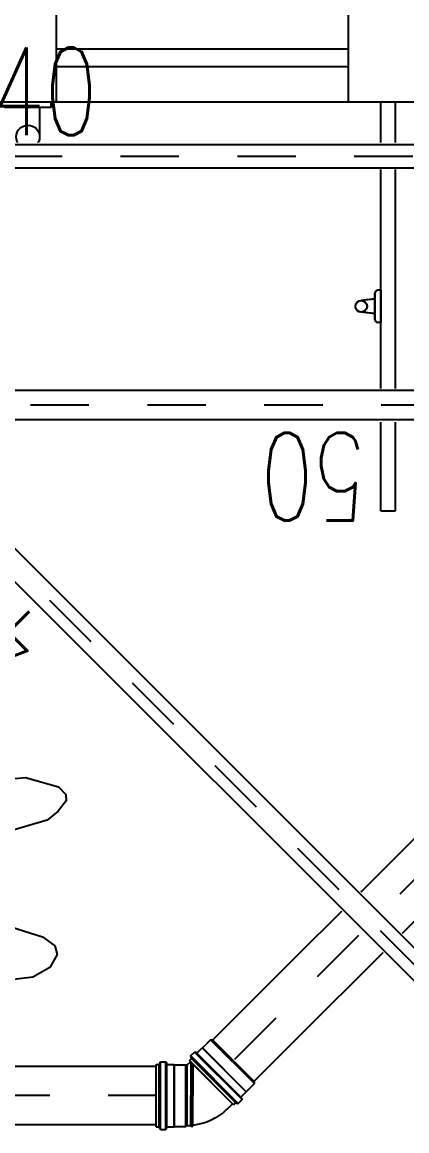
# Model space of a CAD drawing. Header units: inches. Extents: x 542787 to 543192, y 9574025 to 9574373.
# Drawn here: x 543042.732 to 543043.391, y 9574109.339 to 9574111.236 of the extents above; entities that cross this region are included whole.
import ezdxf

# ---------------------------------------------------------------- set-up
doc = ezdxf.new("R2010")
doc.units = ezdxf.units.IN
doc.header["$MEASUREMENT"] = 0
doc.linetypes.add('DASHDOT', pattern=[1, 0.5, -0.25, 0, -0.25])
doc.linetypes.add('HIDDEN2', pattern=[4.7625, 3.175, -1.5875])
for name, color, linetype in [('EIXO', 8, 'Continuous'), ('I-ARQ', 8, 'Continuous'), ('I-ESGOTO', 6, 'Continuous'), ('I-NORMO_INST', 4, 'Continuous')]:
    doc.layers.add(name, color=color, linetype=linetype)
doc.styles.add('125', font='ROMANS.SHX', dxfattribs={"width": 0.7, "height": 0.25})

# ---------------------------------------------------------------- blocks, each defined once
blk = doc.blocks.new('*U154')
at = {"color": 2}
blk.add_wipeout([(0.0403, 0.0403), (1.3982, -1.3177), (1.3177, -1.3982), (-0.0403, -0.0403)], dxfattribs=at)
for p, q in [((0.0354, 0.0354), (1.3933, -1.3226)), ((-0.0354, -0.0354), (1.3226, -1.3933))]:
    blk.add_line(p, q)
at = {"layer": 'EIXO', "linetype": 'DASHDOT', "ltscale": 0.01}
blk.add_line((0, 0), (1.358, -1.358), dxfattribs=at)
blk = doc.blocks.new('*U163')
at = {"color": 2}
blk.add_wipeout([(0, 0.0569), (5.4573, 0.0569), (5.4573, -0.0569), (0, -0.0569)], dxfattribs=at)
for p, q in [((0, 0.05), (5.4573, 0.05)), ((0, -0.05), (5.4573, -0.05))]:
    blk.add_line(p, q)
at = {"layer": 'EIXO', "linetype": 'DASHDOT', "ltscale": 0.01}
blk.add_line((0, 0), (5.4573, 0), dxfattribs=at)
blk = doc.blocks.new('*U156')
at = {"color": 2}
blk.add_wipeout([(0, 0.0228), (1.326, 0.0228), (1.326, -0.0228), (0, -0.0228)], dxfattribs=at)
for p, q in [((0, 0.02), (1.326, 0.02)), ((0, -0.02), (1.326, -0.02))]:
    blk.add_line(p, q)
at = {"layer": 'EIXO', "linetype": 'DASHDOT', "ltscale": 0.01}
blk.add_line((0, 0), (1.326, 0), dxfattribs=at)
blk = doc.blocks.new('*U136')
at = {"color": 2}
blk.add_wipeout([(-0.0584, 0.0651), (-0.0584, 0.0557), (-0.0568, 0.0539), (-0.0542, 0.0537), (-0.054, 0.0535), (-0.054, 0.0411), (-0.0538, 0.0408), (-0.0538, 0.0211), (-0.0533, 0.0206), (-0.0533, 0.0196), (-0.0581, 0.0148), (-0.0599, 0.0166), (-0.0636, 0.0129), (-0.0638, 0.0128), (-0.0664, 0.0143), (-0.0686, 0.0141), (-0.0753, 0.0074), (-0.0754, 0.005), (-0.0737, 0.003), (-0.0737, 0.0027), (-0.0825, -0.0061), (-0.0825, -0.0064), (-0.0965, -0.0204), (-0.0957, -0.0238), (-0.0238, -0.0957), (-0.0204, -0.0965), (-0.0064, -0.0825), (-0.0061, -0.0825), (0.0027, -0.0737), (0.003, -0.0737), (0.005, -0.0754), (0.0074, -0.0753), (0.0141, -0.0686), (0.0143, -0.0664), (0.0128, -0.0638), (0.0129, -0.0636), (0.0166, -0.0599), (0.0149, -0.0582), (0.0439, -0.027), (0.0519, 0.009), (0.0531, 0.0092), (0.0531, 0.0136), (0.0516, 0.0137), (0.0516, 0.0189), (0.0538, 0.0211), (0.0538, 0.0408), (0.054, 0.0411), (0.054, 0.0535), (0.0542, 0.0537), (0.0568, 0.0539), (0.0584, 0.0557), (0.0584, 0.0651), (0.0571, 0.0669), (0.0542, 0.0677), (0.054, 0.0679), (0.054, 0.0723), (-0.054, 0.0723), (-0.054, 0.0679), (-0.0542, 0.0677), (-0.0571, 0.0669)], dxfattribs=at)
for p, q in [((-0.0576, 0.0651), (-0.0576, 0.0557)), ((-0.0569, 0.0661), (-0.054, 0.0669)), ((0.0567, 0.0651), (-0.0566, 0.0651)), ((0.0533, 0.0723), (-0.0532, 0.0723)), ((-0.0532, 0.0723), (-0.0532, 0.0679)), ((0.0533, 0.0723), (0.0533, 0.0679)), ((0.0569, 0.0661), (0.054, 0.0669)), ((0.0577, 0.0651), (0.0577, 0.0557)), ((-0.0567, 0.0547), (-0.0542, 0.0545)), ((0.0567, 0.0557), (-0.0566, 0.0557)), ((-0.0532, 0.0535), (-0.0532, 0.0414)), ((0.0533, 0.0414), (-0.0532, 0.0414)), ((-0.0532, 0.0414), (-0.053, 0.0411)), ((0.053, 0.0411), (-0.053, 0.0411)), ((-0.053, 0.0411), (-0.053, 0.0214)), ((0.0533, 0.0414), (0.053, 0.0411)), ((0.053, 0.0411), (0.053, 0.0214)), ((0.0533, 0.0535), (0.0533, 0.0414)), ((0.0567, 0.0547), (0.0542, 0.0545)), ((-0.0528, 0.0191), (-0.0581, 0.0137)), ((0.053, 0.0214), (-0.053, 0.0214)), ((-0.053, 0.0214), (-0.0528, 0.0212)), ((0.053, 0.0214), (0.0508, 0.0192)), ((0.0508, 0.0192), (0.0508, 0.013)), ((-0.0732, 0.0021), (-0.0817, -0.0064)), ((-0.0748, 0.0055), (-0.0731, 0.0035)), ((-0.068, 0.0135), (-0.0747, 0.0068)), ((0.0061, -0.074), (-0.074, 0.0061)), ((0.0128, -0.0673), (-0.0673, 0.0128)), ((-0.0668, 0.0137), (-0.0642, 0.0121)), ((-0.0599, 0.0155), (-0.063, 0.0123)), ((0.0155, -0.0599), (-0.0599, 0.0155)), ((-0.056, 0.013), (0, 0.013)), ((-0.0542, 0.0098), (0, 0.0098)), ((0.0508, 0.013), (0, 0.013)), ((0.0523, 0.0129), (0, 0.0129)), ((0.0523, 0.0099), (0, 0.0099)), ((0.0508, 0.0098), (0, 0.0098)), ((0.0508, 0.013), (0.0523, 0.0129)), ((0.0508, 0.0098), (0.0523, 0.0099)), ((0.0523, 0.0129), (0.0523, 0.0099)), ((-0.0957, -0.0207), (-0.0817, -0.0068)), ((-0.0817, -0.0064), (-0.0817, -0.0068)), ((-0.0957, -0.0207), (-0.0957, -0.0238)), ((-0.0238, -0.0957), (-0.0957, -0.0238)), ((0.0231, -0.0488), (0.0137, -0.0581)), ((0.0021, -0.0732), (-0.0064, -0.0817)), ((0.0055, -0.0748), (0.0035, -0.0731)), ((0.0135, -0.068), (0.0068, -0.0747)), ((0.0137, -0.0668), (0.0121, -0.0642)), ((0.0155, -0.0599), (0.0123, -0.063)), ((-0.0068, -0.0817), (-0.0207, -0.0957)), ((-0.0064, -0.0817), (-0.0068, -0.0817)), ((-0.0207, -0.0957), (-0.0238, -0.0957))]:
    blk.add_line(p, q)
at = {"color": 8}
for p, q in [((0.0533, 0.0671), (-0.0532, 0.0671)), ((0.0533, 0.0544), (-0.0532, 0.0544)), ((0.0508, 0.0192), (-0.0527, 0.0192)), ((0.0028, -0.0725), (-0.0725, 0.0028)), ((0.0118, -0.0635), (-0.0635, 0.0118)), ((-0.0581, 0.0137), (0.0137, -0.0581)), ((-0.0543, 0.0099), (0, 0.0099)), ((-0.0533, 0.0129), (0, 0.0129)), ((-0.0817, -0.0064), (-0.0064, -0.0817)), ((-0.0817, -0.0068), (-0.0068, -0.0817)), ((-0.0957, -0.0207), (-0.0207, -0.0957))]:
    blk.add_line(p, q, dxfattribs=at)
for centre, radius, start, end in [((-0.0566, 0.0651), 0.001, 105, 180), ((-0.0542, 0.0679), 0.001, 285, 0), ((0.0543, 0.0679), 0.001, 180, 255), ((0.0567, 0.0651), 0.001, 0, 75), ((-0.0566, 0.0557), 0.001, 180, 265), ((-0.0542, 0.0535), 0.001, 0, 85), ((0.0543, 0.0535), 0.001, 95, 180), ((0.0567, 0.0557), 0.001, 275, 0), ((-0.0538, 0.0201), 0.0015, 315, 45), ((-0.074, 0.0061), 0.001, 135, 220), ((-0.0739, 0.0028), 0.001, 315, 40), ((-0.0673, 0.0128), 0.001, 60, 135), ((-0.0637, 0.013), 0.001, 240, 315), ((-0.0458, 0.0201), 0.0972, 315, 353.9013), ((0.0028, -0.0739), 0.001, 50, 135), ((0.0061, -0.074), 0.001, 230, 315), ((0.013, -0.0637), 0.001, 135, 210), ((0.0128, -0.0673), 0.001, 315, 30)]:
    blk.add_arc(centre, radius, start, end)
blk = doc.blocks.new('*U178')
at = {"color": 2}
blk.add_wipeout([(0.0161, -0.0161), (-1.5988, -1.631), (-1.631, -1.5988), (-0.0161, 0.0161)], dxfattribs=at)
for p, q in [((-0.0141, 0.0141), (-1.629, -1.6007)), ((0.0141, -0.0141), (-1.6007, -1.629))]:
    blk.add_line(p, q)
at = {"layer": 'EIXO', "linetype": 'DASHDOT', "ltscale": 0.01}
blk.add_line((0, 0), (-1.6149, -1.6149), dxfattribs=at)
blk = doc.blocks.new('*U189')
at = {"color": 2}
blk.add_wipeout([(0, 0.0285), (3.1836, 0.0285), (3.1836, -0.0285), (0, -0.0285)], dxfattribs=at)
for p, q in [((0, 0.025), (3.1836, 0.025)), ((0, -0.025), (3.1836, -0.025))]:
    blk.add_line(p, q)
at = {"layer": 'EIXO', "linetype": 'DASHDOT', "ltscale": 0.01}
blk.add_line((0, 0), (3.1836, 0), dxfattribs=at)

msp = doc.modelspace()

# ---------------------------------------------------------------- linework, layer by layer
at = {"layer": 'I-ARQ'}
for p, q in [((543042.791, 9574111.1001), (543042.791, 9574111.2501)), ((543043.291, 9574111.1001), (543043.291, 9574111.2501)), ((543041.541, 9574111.1001), (543044.941, 9574111.1001)), ((543041.841, 9574111.1001), (543043.3435, 9574111.1001)), ((543042.7823, 9574111.0901), (543042.7023, 9574111.0901)), ((543042.7623, 9574111.0901), (543042.7623, 9574111.0401)), ((543042.7823, 9574111.0901), (543042.7823, 9574111.1001)), ((543042.986, 9574111.1001), (543043.006, 9574111.1001)), ((543043.346, 9574110.4001), (543043.346, 9574111.1001)), ((543043.346, 9574110.4001), (543043.346, 9574111.1001)), ((543043.371, 9574110.4001), (543043.371, 9574111.1001)), ((543043.371, 9574110.4001), (543043.371, 9574111.1001)), ((543043.336, 9574110.7277), (543043.336, 9574110.7725)), ((543043.336, 9574110.7725), (543043.336, 9574110.7277)), ((543043.346, 9574110.7775), (543043.341, 9574110.7775)), ((543043.346, 9574110.7775), (543043.341, 9574110.7775)), ((543043.346, 9574110.7227), (543043.346, 9574110.7775)), ((543043.346, 9574110.7775), (543043.346, 9574110.7227)), ((543043.336, 9574110.7628), (543043.3125, 9574110.7603)), ((543043.336, 9574110.7625), (543043.3125, 9574110.7599)), ((543043.336, 9574110.7378), (543043.3125, 9574110.7403)), ((543043.336, 9574110.7374), (543043.3125, 9574110.7399)), ((543043.346, 9574110.7227), (543043.341, 9574110.7227)), ((543043.346, 9574110.7227), (543043.341, 9574110.7227)), ((543043.346, 9574110.4001), (543043.371, 9574110.4001)), ((543043.346, 9574110.4001), (543043.371, 9574110.4001))]:
    msp.add_line(p, q, dxfattribs=at)
at = {"layer": 'I-ARQ', "linetype": 'HIDDEN2'}
for p, q in [((543043.291, 9574111.1901), (543042.791, 9574111.1901)), ((543043.291, 9574111.1601), (543042.791, 9574111.1601))]:
    msp.add_line(p, q, dxfattribs=at)
at = {"layer": 'I-ARQ', "linetype": 'ByBlock'}
for p, q in [((543042.6891, 9574109.9392), (543042.738, 9574109.9438)), ((543042.738, 9574109.9438), (543042.7947, 9574109.9279)), ((543042.7947, 9574109.9279), (543042.8073, 9574109.9149)), ((543042.8073, 9574109.9149), (543042.8077, 9574109.9038)), ((543042.8077, 9574109.9038), (543042.7943, 9574109.8862)), ((543042.7943, 9574109.8862), (543042.775, 9574109.8711)), ((543042.775, 9574109.8711), (543042.719, 9574109.8541)), ((543042.7129, 9574109.6884), (543042.767, 9574109.6711)), ((543042.767, 9574109.6711), (543042.7886, 9574109.6558)), ((543042.7886, 9574109.6558), (543042.7924, 9574109.6412)), ((543042.7924, 9574109.6412), (543042.7796, 9574109.6189)), ((543042.7796, 9574109.6189), (543042.7505, 9574109.6025)), ((543042.7505, 9574109.6025), (543042.7041, 9574109.5965))]:
    msp.add_line(p, q, dxfattribs=at)
at = {"layer": 'I-ARQ'}
for centre, radius in [((543042.7423, 9574111.0401), 0.02), ((543043.3125, 9574110.7503), 0.01), ((543043.3125, 9574110.7499), 0.01)]:
    msp.add_circle(centre, radius, dxfattribs=at)
for centre, start, end in [((543043.341, 9574110.7725), 90, 180), ((543043.341, 9574110.7725), 90, 180), ((543043.341, 9574110.7277), 180, 270), ((543043.341, 9574110.7277), 180, 270)]:
    msp.add_arc(centre, 0.005, start, end, dxfattribs=at)

# ---------------------------------------------------------------- block references
at = {"layer": 'I-ESGOTO', "color": 2, "xscale": -1}
msp.add_blockref('*U163', (543042.9797, 9574109.3995), dxfattribs=at)

# ---------------------------------------------------------------- texts
at = {"layer": 'I-NORMO_INST', "style": '125', "width": 0.7}
msp.add_text('40', height=0.15, dxfattribs=at).set_placement((543042.6811, 9574111.0428))
msp.add_text('40', height=0.15, rotation=135, dxfattribs=at).set_placement((543042.7859, 9574110.1863))

# ---------------------------------------------------------------- next in the draw order: block references
at = {"layer": 'I-ESGOTO', "xscale": -1, "rotation": 180}
msp.add_blockref('*U156', (543042.1007, 9574111.0072), dxfattribs=at)
at = {"layer": 'I-ESGOTO', "color": 2, "xscale": -1}
msp.add_blockref('*U154', (543044.4395, 9574110.8049), dxfattribs=at)

# ---------------------------------------------------------------- next in the draw order: block references
at = {"layer": 'I-ESGOTO', "xscale": -1, "rotation": 90}
msp.add_blockref('*U136', (543043.0341, 9574109.3995), dxfattribs=at)

# ---------------------------------------------------------------- next in the draw order: block references
at = {"layer": 'I-ESGOTO', "xscale": -1, "rotation": 180}
msp.add_blockref('*U178', (543043.6991, 9574109.3277), dxfattribs=at)

# ---------------------------------------------------------------- next in the draw order: block references
at = {"layer": 'I-ESGOTO', "xscale": -1}
msp.add_blockref('*U189', (543044.8467, 9574110.5808), dxfattribs=at)

# ---------------------------------------------------------------- next in the draw order: texts
at = {"layer": 'I-NORMO_INST', "style": '125', "width": 0.7}
msp.add_text('50', height=0.15, rotation=180, dxfattribs=at).set_placement((543043.3205, 9574110.5336))

doc.saveas('drawing.dxf')
